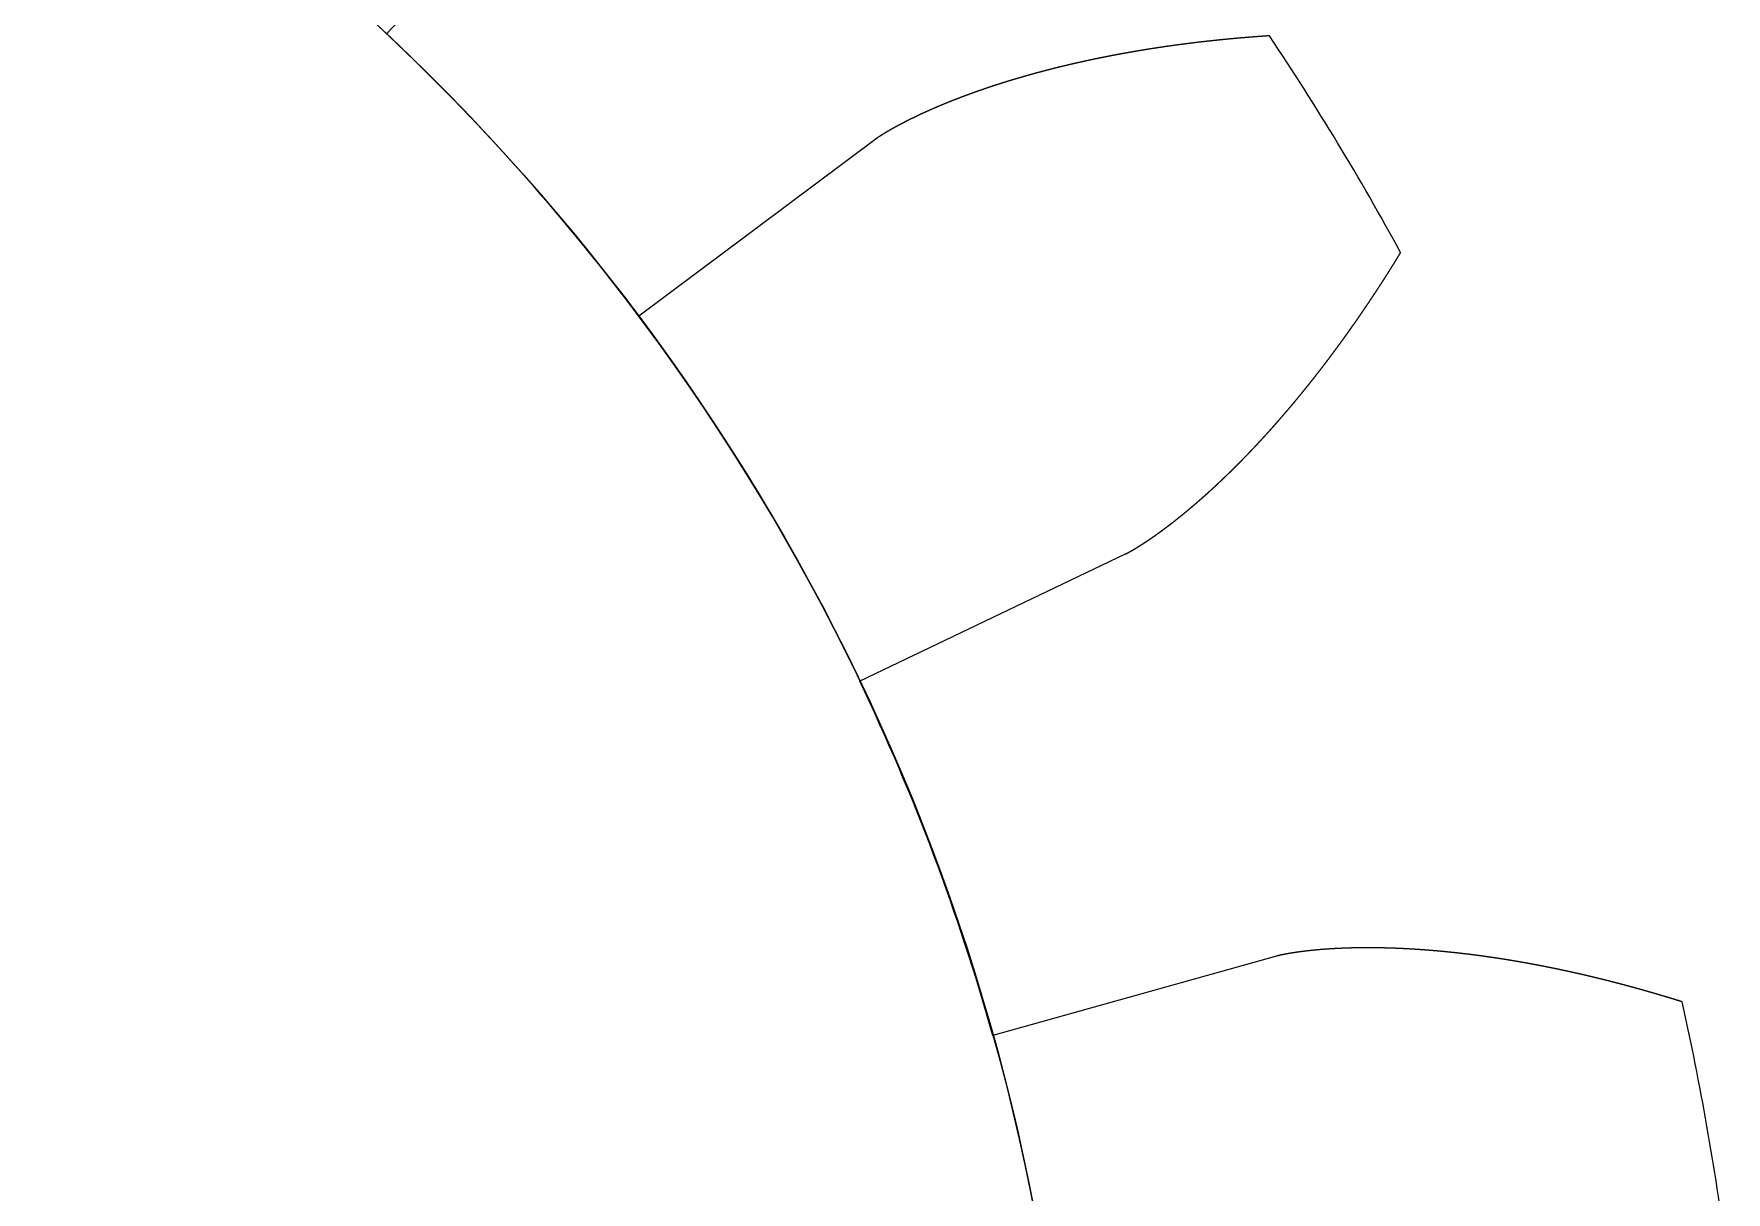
# Model space of a CAD drawing. Header units: centimetres. Extents: x -25.1 to 37.5, y -51.5 to 12.5.
# Drawn here: x 15.655 to 16.639, y -39.85 to -39.176 of the extents above; entities that cross this region are included whole.
import ezdxf

# ---------------------------------------------------------------- set-up
doc = ezdxf.new("R2010")
doc.units = ezdxf.units.CM
doc.header["$MEASUREMENT"] = 0
for name, color, linetype in [('robot assembler v21_Sketch67', 7, 'Continuous'), ('robot assembler v21_Sketch68', 7, 'Continuous'), ('robot assembler v21_Sketch69', 7, 'Continuous'), ('robot assembler v21_Sketch72', 7, 'Continuous')]:
    doc.layers.add(name, color=color, linetype=linetype)

msp = doc.modelspace()

# ---------------------------------------------------------------- linework, layer by layer
at = {"layer": 'robot assembler v21_Sketch67'}
for p, q in [((15.86046, -39.17601, 50.1), (15.9779, -39.05121, 50.1)), ((16.14432, -39.23757, 50.1), (16.00708, -39.3402, 50.1)), ((16.1444, -39.23751, 50.1), (16.14432, -39.23757, 50.1)), ((16.13553, -39.5525, 50.1), (16.29013, -39.47855, 50.1)), ((16.29013, -39.47855, 50.1), (16.29022, -39.4785, 50.1)), ((16.37798, -39.71244, 50.1), (16.21294, -39.75856, 50.1)), ((16.37808, -39.71241, 50.1), (16.37798, -39.71244, 50.1))]:
    msp.add_line(p, q, dxfattribs=at)
msp.add_circle((14.991, -40.1, 50.1), 1.26875, dxfattribs=at)
for radius, start, end in [(1.26875, 36.78828, 46.74113), (1.6625, 28.6363, 33.71664), (1.26875, 15.61181, 25.56466), (1.6625, 7.45983, 12.54017)]:
    msp.add_arc((14.991, -40.1, 50.1), radius, start, end, dxfattribs=at)
for points in [[(16.37385, -39.17717, 50.1), (16.37354, -39.17719, 50.1), (16.37291, -39.17723, 50.1), (16.37196, -39.17729, 50.1), (16.37071, -39.17738, 50.1), (16.36914, -39.17749, 50.1), (16.36758, -39.1776, 50.1), (16.36602, -39.17772, 50.1), (16.36446, -39.17784, 50.1), (16.36291, -39.17796, 50.1), (16.36136, -39.17808, 50.1), (16.35982, -39.17821, 50.1), (16.35828, -39.17834, 50.1), (16.35674, -39.17847, 50.1), (16.35521, -39.1786, 50.1), (16.35368, -39.17874, 50.1), (16.35215, -39.17888, 50.1), (16.35063, -39.17902, 50.1), (16.34911, -39.17916, 50.1), (16.3476, -39.17931, 50.1), (16.34609, -39.17946, 50.1), (16.34458, -39.17961, 50.1), (16.34308, -39.17977, 50.1), (16.34158, -39.17993, 50.1), (16.34009, -39.18009, 50.1), (16.3386, -39.18025, 50.1), (16.33711, -39.18041, 50.1), (16.33563, -39.18058, 50.1), (16.33415, -39.18075, 50.1), (16.33268, -39.18092, 50.1), (16.33121, -39.1811, 50.1), (16.32974, -39.18128, 50.1), (16.32828, -39.18146, 50.1), (16.32682, -39.18164, 50.1), (16.32537, -39.18182, 50.1), (16.32392, -39.18201, 50.1), (16.32247, -39.1822, 50.1), (16.32103, -39.18239, 50.1), (16.31959, -39.18258, 50.1), (16.31816, -39.18278, 50.1), (16.31673, -39.18298, 50.1), (16.3153, -39.18318, 50.1), (16.31388, -39.18338, 50.1), (16.31247, -39.18359, 50.1), (16.31105, -39.1838, 50.1), (16.30965, -39.18401, 50.1), (16.30824, -39.18422, 50.1), (16.30684, -39.18443, 50.1), (16.30545, -39.18465, 50.1), (16.30406, -39.18487, 50.1), (16.30267, -39.18509, 50.1), (16.30129, -39.18532, 50.1), (16.29991, -39.18554, 50.1), (16.29854, -39.18577, 50.1), (16.29717, -39.186, 50.1), (16.2958, -39.18623, 50.1), (16.29444, -39.18646, 50.1), (16.29309, -39.1867, 50.1), (16.29174, -39.18694, 50.1), (16.29039, -39.18718, 50.1), (16.28905, -39.18742, 50.1), (16.28771, -39.18766, 50.1), (16.28638, -39.18791, 50.1), (16.28505, -39.18816, 50.1), (16.28373, -39.18841, 50.1), (16.28241, -39.18866, 50.1), (16.28109, -39.18891, 50.1), (16.27979, -39.18917, 50.1), (16.27848, -39.18943, 50.1), (16.27718, -39.18969, 50.1), (16.27588, -39.18995, 50.1), (16.27459, -39.19021, 50.1), (16.27331, -39.19048, 50.1), (16.27203, -39.19074, 50.1), (16.27075, -39.19101, 50.1), (16.26948, -39.19128, 50.1), (16.26821, -39.19155, 50.1), (16.26695, -39.19183, 50.1), (16.26569, -39.1921, 50.1), (16.26444, -39.19238, 50.1), (16.26319, -39.19266, 50.1), (16.26195, -39.19294, 50.1), (16.26071, -39.19322, 50.1), (16.25948, -39.1935, 50.1), (16.25825, -39.19379, 50.1), (16.25703, -39.19408, 50.1), (16.25581, -39.19437, 50.1), (16.2546, -39.19466, 50.1), (16.25339, -39.19495, 50.1), (16.25219, -39.19524, 50.1), (16.25099, -39.19553, 50.1), (16.2498, -39.19583, 50.1), (16.24861, -39.19613, 50.1), (16.24743, -39.19643, 50.1), (16.24625, -39.19673, 50.1), (16.24508, -39.19703, 50.1), (16.24391, -39.19733, 50.1), (16.24275, -39.19763, 50.1), (16.2416, -39.19794, 50.1), (16.24045, -39.19825, 50.1), (16.2393, -39.19855, 50.1), (16.23816, -39.19886, 50.1), (16.23703, -39.19917, 50.1), (16.2359, -39.19949, 50.1), (16.23477, -39.1998, 50.1), (16.23365, -39.20011, 50.1), (16.23254, -39.20043, 50.1), (16.23143, -39.20074, 50.1), (16.23033, -39.20106, 50.1), (16.22923, -39.20138, 50.1), (16.22814, -39.2017, 50.1), (16.22706, -39.20202, 50.1), (16.22598, -39.20234, 50.1), (16.2249, -39.20266, 50.1), (16.22383, -39.20298, 50.1), (16.22277, -39.20331, 50.1), (16.22171, -39.20363, 50.1), (16.22066, -39.20396, 50.1), (16.21961, -39.20428, 50.1), (16.21857, -39.20461, 50.1), (16.21754, -39.20494, 50.1), (16.21651, -39.20527, 50.1), (16.21549, -39.2056, 50.1), (16.21447, -39.20593, 50.1), (16.21346, -39.20626, 50.1), (16.21245, -39.20659, 50.1), (16.21145, -39.20692, 50.1), (16.21046, -39.20725, 50.1), (16.20947, -39.20759, 50.1), (16.20849, -39.20792, 50.1), (16.20751, -39.20825, 50.1), (16.20654, -39.20859, 50.1), (16.20558, -39.20892, 50.1), (16.20462, -39.20926, 50.1), (16.20367, -39.20959, 50.1), (16.20272, -39.20993, 50.1), (16.20178, -39.21026, 50.1), (16.20085, -39.2106, 50.1), (16.19992, -39.21094, 50.1), (16.199, -39.21127, 50.1), (16.19808, -39.21161, 50.1), (16.19718, -39.21195, 50.1), (16.19627, -39.21228, 50.1), (16.19538, -39.21262, 50.1), (16.19449, -39.21296, 50.1), (16.1936, -39.21329, 50.1), (16.19273, -39.21363, 50.1), (16.19186, -39.21397, 50.1), (16.19099, -39.2143, 50.1), (16.19014, -39.21464, 50.1), (16.18929, -39.21497, 50.1), (16.18844, -39.21531, 50.1), (16.1876, -39.21565, 50.1), (16.18677, -39.21598, 50.1), (16.18595, -39.21632, 50.1), (16.18513, -39.21665, 50.1), (16.18432, -39.21698, 50.1), (16.18352, -39.21732, 50.1), (16.18272, -39.21765, 50.1), (16.18193, -39.21798, 50.1), (16.18115, -39.21832, 50.1), (16.18037, -39.21865, 50.1), (16.1796, -39.21898, 50.1), (16.17884, -39.21931, 50.1), (16.17808, -39.21963, 50.1), (16.17733, -39.21996, 50.1), (16.17659, -39.22029, 50.1), (16.17585, -39.22062, 50.1), (16.17513, -39.22094, 50.1), (16.17441, -39.22126, 50.1), (16.17369, -39.22159, 50.1), (16.17299, -39.22191, 50.1), (16.17229, -39.22223, 50.1), (16.1716, -39.22255, 50.1), (16.17091, -39.22287, 50.1), (16.17024, -39.22318, 50.1), (16.16957, -39.2235, 50.1), (16.16891, -39.22381, 50.1), (16.16825, -39.22413, 50.1), (16.1676, -39.22444, 50.1), (16.16697, -39.22475, 50.1), (16.16633, -39.22505, 50.1), (16.16571, -39.22536, 50.1), (16.16509, -39.22566, 50.1), (16.16449, -39.22597, 50.1), (16.16389, -39.22627, 50.1), (16.16329, -39.22656, 50.1), (16.16271, -39.22686, 50.1), (16.16213, -39.22715, 50.1), (16.16156, -39.22745, 50.1), (16.161, -39.22774, 50.1), (16.16045, -39.22802, 50.1), (16.1599, -39.22831, 50.1), (16.15937, -39.22859, 50.1), (16.15884, -39.22887, 50.1), (16.15832, -39.22915, 50.1), (16.15781, -39.22942, 50.1), (16.1573, -39.22969, 50.1), (16.15681, -39.22996, 50.1), (16.15632, -39.23023, 50.1), (16.15584, -39.23049, 50.1), (16.15537, -39.23075, 50.1), (16.15491, -39.23101, 50.1), (16.15446, -39.23127, 50.1), (16.15402, -39.23152, 50.1), (16.15358, -39.23176, 50.1), (16.15316, -39.23201, 50.1), (16.15274, -39.23225, 50.1), (16.15234, -39.23248, 50.1), (16.15194, -39.23272, 50.1), (16.15155, -39.23294, 50.1), (16.15117, -39.23317, 50.1), (16.1508, -39.23339, 50.1), (16.15044, -39.23361, 50.1), (16.15008, -39.23382, 50.1), (16.14974, -39.23403, 50.1), (16.14941, -39.23423, 50.1), (16.14908, -39.23443, 50.1), (16.14877, -39.23462, 50.1), (16.14847, -39.23481, 50.1), (16.14817, -39.235, 50.1), (16.14789, -39.23518, 50.1), (16.14762, -39.23535, 50.1), (16.14735, -39.23552, 50.1), (16.1471, -39.23568, 50.1), (16.14685, -39.23584, 50.1), (16.14662, -39.23599, 50.1), (16.1464, -39.23614, 50.1), (16.14619, -39.23628, 50.1), (16.14599, -39.23641, 50.1), (16.1458, -39.23654, 50.1), (16.14562, -39.23666, 50.1), (16.14545, -39.23678, 50.1), (16.14529, -39.23688, 50.1), (16.14515, -39.23698, 50.1), (16.14501, -39.23708, 50.1), (16.14489, -39.23716, 50.1), (16.14478, -39.23724, 50.1), (16.14468, -39.23731, 50.1), (16.14459, -39.23738, 50.1), (16.14451, -39.23743, 50.1), (16.14446, -39.23747, 50.1), (16.14443, -39.23749, 50.1), (16.14441, -39.2375, 50.1), (16.1444, -39.23751, 50.1)], [(16.29022, -39.4785, 50.1), (16.29023, -39.4785, 50.1), (16.29025, -39.47849, 50.1), (16.29028, -39.47847, 50.1), (16.29034, -39.47844, 50.1), (16.29042, -39.4784, 50.1), (16.29052, -39.47835, 50.1), (16.29063, -39.47829, 50.1), (16.29075, -39.47823, 50.1), (16.29088, -39.47816, 50.1), (16.29103, -39.47809, 50.1), (16.29118, -39.478, 50.1), (16.29135, -39.47792, 50.1), (16.29153, -39.47782, 50.1), (16.29172, -39.47772, 50.1), (16.29192, -39.47761, 50.1), (16.29213, -39.47749, 50.1), (16.29236, -39.47737, 50.1), (16.29259, -39.47724, 50.1), (16.29283, -39.4771, 50.1), (16.29309, -39.47696, 50.1), (16.29335, -39.47681, 50.1), (16.29362, -39.47666, 50.1), (16.2939, -39.4765, 50.1), (16.29419, -39.47633, 50.1), (16.29449, -39.47615, 50.1), (16.2948, -39.47597, 50.1), (16.29512, -39.47578, 50.1), (16.29544, -39.47559, 50.1), (16.29578, -39.47539, 50.1), (16.29612, -39.47518, 50.1), (16.29647, -39.47497, 50.1), (16.29683, -39.47475, 50.1), (16.2972, -39.47452, 50.1), (16.29758, -39.47429, 50.1), (16.29796, -39.47405, 50.1), (16.29835, -39.47381, 50.1), (16.29875, -39.47356, 50.1), (16.29916, -39.4733, 50.1), (16.29957, -39.47303, 50.1), (16.29999, -39.47276, 50.1), (16.30042, -39.47249, 50.1), (16.30085, -39.47221, 50.1), (16.30129, -39.47192, 50.1), (16.30174, -39.47162, 50.1), (16.3022, -39.47132, 50.1), (16.30266, -39.47101, 50.1), (16.30313, -39.4707, 50.1), (16.3036, -39.47038, 50.1), (16.30408, -39.47005, 50.1), (16.30457, -39.46972, 50.1), (16.30506, -39.46938, 50.1), (16.30556, -39.46904, 50.1), (16.30607, -39.46869, 50.1), (16.30658, -39.46833, 50.1), (16.30709, -39.46797, 50.1), (16.30762, -39.4676, 50.1), (16.30814, -39.46723, 50.1), (16.30868, -39.46685, 50.1), (16.30922, -39.46646, 50.1), (16.30976, -39.46607, 50.1), (16.31031, -39.46567, 50.1), (16.31087, -39.46526, 50.1), (16.31143, -39.46485, 50.1), (16.31199, -39.46444, 50.1), (16.31256, -39.46401, 50.1), (16.31314, -39.46359, 50.1), (16.31372, -39.46315, 50.1), (16.3143, -39.46271, 50.1), (16.31489, -39.46226, 50.1), (16.31549, -39.46181, 50.1), (16.31609, -39.46135, 50.1), (16.31669, -39.46089, 50.1), (16.3173, -39.46042, 50.1), (16.31791, -39.45994, 50.1), (16.31853, -39.45946, 50.1), (16.31915, -39.45897, 50.1), (16.31978, -39.45848, 50.1), (16.32041, -39.45798, 50.1), (16.32104, -39.45747, 50.1), (16.32168, -39.45696, 50.1), (16.32232, -39.45645, 50.1), (16.32297, -39.45592, 50.1), (16.32362, -39.4554, 50.1), (16.32427, -39.45486, 50.1), (16.32493, -39.45432, 50.1), (16.32559, -39.45377, 50.1), (16.32625, -39.45322, 50.1), (16.32692, -39.45267, 50.1), (16.32759, -39.4521, 50.1), (16.32827, -39.45153, 50.1), (16.32895, -39.45096, 50.1), (16.32963, -39.45038, 50.1), (16.33032, -39.44979, 50.1), (16.33101, -39.4492, 50.1), (16.3317, -39.4486, 50.1), (16.33239, -39.448, 50.1), (16.33309, -39.44739, 50.1), (16.3338, -39.44678, 50.1), (16.3345, -39.44615, 50.1), (16.33521, -39.44553, 50.1), (16.33592, -39.4449, 50.1), (16.33663, -39.44426, 50.1), (16.33735, -39.44362, 50.1), (16.33807, -39.44297, 50.1), (16.33879, -39.44231, 50.1), (16.33952, -39.44165, 50.1), (16.34025, -39.44099, 50.1), (16.34098, -39.44032, 50.1), (16.34171, -39.43964, 50.1), (16.34245, -39.43896, 50.1), (16.34319, -39.43827, 50.1), (16.34393, -39.43758, 50.1), (16.34467, -39.43688, 50.1), (16.34542, -39.43618, 50.1), (16.34617, -39.43547, 50.1), (16.34692, -39.43475, 50.1), (16.34767, -39.43403, 50.1), (16.34843, -39.4333, 50.1), (16.34918, -39.43257, 50.1), (16.34994, -39.43183, 50.1), (16.35071, -39.43109, 50.1), (16.35147, -39.43034, 50.1), (16.35224, -39.42959, 50.1), (16.35301, -39.42883, 50.1), (16.35378, -39.42807, 50.1), (16.35455, -39.4273, 50.1), (16.35532, -39.42652, 50.1), (16.3561, -39.42574, 50.1), (16.35688, -39.42495, 50.1), (16.35766, -39.42416, 50.1), (16.35844, -39.42336, 50.1), (16.35922, -39.42256, 50.1), (16.36001, -39.42175, 50.1), (16.3608, -39.42094, 50.1), (16.36159, -39.42012, 50.1), (16.36238, -39.4193, 50.1), (16.36317, -39.41847, 50.1), (16.36396, -39.41763, 50.1), (16.36476, -39.41679, 50.1), (16.36556, -39.41595, 50.1), (16.36636, -39.4151, 50.1), (16.36716, -39.41424, 50.1), (16.36796, -39.41338, 50.1), (16.36876, -39.41252, 50.1), (16.36956, -39.41164, 50.1), (16.37037, -39.41077, 50.1), (16.37118, -39.40988, 50.1), (16.37198, -39.409, 50.1), (16.37279, -39.4081, 50.1), (16.3736, -39.40721, 50.1), (16.37442, -39.4063, 50.1), (16.37523, -39.40539, 50.1), (16.37604, -39.40448, 50.1), (16.37686, -39.40356, 50.1), (16.37768, -39.40264, 50.1), (16.37849, -39.40171, 50.1), (16.37931, -39.40077, 50.1), (16.38013, -39.39983, 50.1), (16.38095, -39.39889, 50.1), (16.38177, -39.39794, 50.1), (16.3826, -39.39698, 50.1), (16.38342, -39.39602, 50.1), (16.38424, -39.39506, 50.1), (16.38507, -39.39409, 50.1), (16.38589, -39.39311, 50.1), (16.38672, -39.39213, 50.1), (16.38755, -39.39115, 50.1), (16.38838, -39.39015, 50.1), (16.38921, -39.38916, 50.1), (16.39003, -39.38816, 50.1), (16.39087, -39.38715, 50.1), (16.3917, -39.38614, 50.1), (16.39253, -39.38512, 50.1), (16.39336, -39.3841, 50.1), (16.39419, -39.38308, 50.1), (16.39503, -39.38204, 50.1), (16.39586, -39.38101, 50.1), (16.39669, -39.37997, 50.1), (16.39753, -39.37892, 50.1), (16.39836, -39.37787, 50.1), (16.3992, -39.37681, 50.1), (16.40003, -39.37575, 50.1), (16.40087, -39.37468, 50.1), (16.40171, -39.37361, 50.1), (16.40255, -39.37254, 50.1), (16.40338, -39.37146, 50.1), (16.40422, -39.37037, 50.1), (16.40506, -39.36928, 50.1), (16.4059, -39.36818, 50.1), (16.40673, -39.36708, 50.1), (16.40757, -39.36597, 50.1), (16.40841, -39.36486, 50.1), (16.40925, -39.36375, 50.1), (16.41009, -39.36263, 50.1), (16.41093, -39.3615, 50.1), (16.41177, -39.36037, 50.1), (16.41261, -39.35924, 50.1), (16.41345, -39.3581, 50.1), (16.41429, -39.35695, 50.1), (16.41513, -39.3558, 50.1), (16.41597, -39.35465, 50.1), (16.41681, -39.35349, 50.1), (16.41764, -39.35232, 50.1), (16.41848, -39.35115, 50.1), (16.41932, -39.34998, 50.1), (16.42016, -39.3488, 50.1), (16.421, -39.34762, 50.1), (16.42184, -39.34643, 50.1), (16.42268, -39.34524, 50.1), (16.42352, -39.34404, 50.1), (16.42436, -39.34284, 50.1), (16.42519, -39.34163, 50.1), (16.42603, -39.34042, 50.1), (16.42687, -39.3392, 50.1), (16.42771, -39.33798, 50.1), (16.42854, -39.33676, 50.1), (16.42938, -39.33552, 50.1), (16.43022, -39.33429, 50.1), (16.43105, -39.33305, 50.1), (16.43189, -39.3318, 50.1), (16.43272, -39.33055, 50.1), (16.43356, -39.3293, 50.1), (16.43439, -39.32804, 50.1), (16.43523, -39.32678, 50.1), (16.43606, -39.32551, 50.1), (16.43689, -39.32424, 50.1), (16.43772, -39.32296, 50.1), (16.43856, -39.32168, 50.1), (16.43939, -39.32039, 50.1), (16.44022, -39.3191, 50.1), (16.44105, -39.3178, 50.1), (16.44188, -39.3165, 50.1), (16.44271, -39.3152, 50.1), (16.44354, -39.31389, 50.1), (16.44436, -39.31258, 50.1), (16.44519, -39.31126, 50.1), (16.44602, -39.30993, 50.1), (16.44684, -39.30861, 50.1), (16.44767, -39.30727, 50.1), (16.44849, -39.30594, 50.1), (16.44915, -39.30487, 50.1), (16.44964, -39.30406, 50.1), (16.44997, -39.30352, 50.1), (16.45014, -39.30325, 50.1)], [(16.61383, -39.73903, 50.1), (16.61353, -39.73894, 50.1), (16.61293, -39.73875, 50.1), (16.61203, -39.73847, 50.1), (16.61083, -39.73809, 50.1), (16.60933, -39.73763, 50.1), (16.60783, -39.73717, 50.1), (16.60633, -39.73671, 50.1), (16.60484, -39.73626, 50.1), (16.60335, -39.73581, 50.1), (16.60186, -39.73537, 50.1), (16.60037, -39.73493, 50.1), (16.59889, -39.73449, 50.1), (16.59741, -39.73406, 50.1), (16.59593, -39.73363, 50.1), (16.59446, -39.73321, 50.1), (16.59298, -39.73279, 50.1), (16.59151, -39.73237, 50.1), (16.59005, -39.73196, 50.1), (16.58858, -39.73155, 50.1), (16.58712, -39.73114, 50.1), (16.58566, -39.73074, 50.1), (16.5842, -39.73034, 50.1), (16.58275, -39.72995, 50.1), (16.5813, -39.72955, 50.1), (16.57985, -39.72917, 50.1), (16.5784, -39.72878, 50.1), (16.57696, -39.72841, 50.1), (16.57552, -39.72803, 50.1), (16.57408, -39.72766, 50.1), (16.57265, -39.72729, 50.1), (16.57122, -39.72693, 50.1), (16.56979, -39.72657, 50.1), (16.56837, -39.72621, 50.1), (16.56694, -39.72586, 50.1), (16.56552, -39.72551, 50.1), (16.56411, -39.72516, 50.1), (16.56269, -39.72482, 50.1), (16.56128, -39.72448, 50.1), (16.55987, -39.72415, 50.1), (16.55847, -39.72381, 50.1), (16.55707, -39.72349, 50.1), (16.55567, -39.72316, 50.1), (16.55428, -39.72284, 50.1), (16.55288, -39.72253, 50.1), (16.55149, -39.72221, 50.1), (16.55011, -39.72191, 50.1), (16.54873, -39.7216, 50.1), (16.54735, -39.7213, 50.1), (16.54597, -39.721, 50.1), (16.5446, -39.72071, 50.1), (16.54323, -39.72041, 50.1), (16.54186, -39.72013, 50.1), (16.5405, -39.71984, 50.1), (16.53914, -39.71956, 50.1), (16.53779, -39.71929, 50.1), (16.53643, -39.71901, 50.1), (16.53508, -39.71874, 50.1), (16.53374, -39.71848, 50.1), (16.5324, -39.71821, 50.1), (16.53106, -39.71796, 50.1), (16.52972, -39.7177, 50.1), (16.52839, -39.71745, 50.1), (16.52706, -39.7172, 50.1), (16.52574, -39.71695, 50.1), (16.52442, -39.71671, 50.1), (16.5231, -39.71647, 50.1), (16.52179, -39.71624, 50.1), (16.52048, -39.71601, 50.1), (16.51917, -39.71578, 50.1), (16.51787, -39.71556, 50.1), (16.51657, -39.71534, 50.1), (16.51527, -39.71512, 50.1), (16.51398, -39.7149, 50.1), (16.5127, -39.71469, 50.1), (16.51141, -39.71449, 50.1), (16.51013, -39.71428, 50.1), (16.50886, -39.71408, 50.1), (16.50758, -39.71388, 50.1), (16.50632, -39.71369, 50.1), (16.50505, -39.7135, 50.1), (16.50379, -39.71331, 50.1), (16.50254, -39.71313, 50.1), (16.50128, -39.71295, 50.1), (16.50004, -39.71277, 50.1), (16.49879, -39.7126, 50.1), (16.49755, -39.71242, 50.1), (16.49632, -39.71226, 50.1), (16.49509, -39.71209, 50.1), (16.49386, -39.71193, 50.1), (16.49264, -39.71177, 50.1), (16.49142, -39.71162, 50.1), (16.4902, -39.71147, 50.1), (16.48899, -39.71132, 50.1), (16.48779, -39.71117, 50.1), (16.48659, -39.71103, 50.1), (16.48539, -39.71089, 50.1), (16.4842, -39.71076, 50.1), (16.48301, -39.71062, 50.1), (16.48182, -39.71049, 50.1), (16.48064, -39.71037, 50.1), (16.47947, -39.71024, 50.1), (16.4783, -39.71012, 50.1), (16.47713, -39.71001, 50.1), (16.47597, -39.70989, 50.1), (16.47482, -39.70978, 50.1), (16.47366, -39.70967, 50.1), (16.47252, -39.70957, 50.1), (16.47138, -39.70946, 50.1), (16.47024, -39.70936, 50.1), (16.4691, -39.70927, 50.1), (16.46798, -39.70917, 50.1), (16.46685, -39.70908, 50.1), (16.46573, -39.70899, 50.1), (16.46462, -39.70891, 50.1), (16.46351, -39.70883, 50.1), (16.46241, -39.70875, 50.1), (16.46131, -39.70867, 50.1), (16.46022, -39.7086, 50.1), (16.45913, -39.70853, 50.1), (16.45805, -39.70846, 50.1), (16.45697, -39.70839, 50.1), (16.45589, -39.70833, 50.1), (16.45483, -39.70827, 50.1), (16.45376, -39.70821, 50.1), (16.45271, -39.70816, 50.1), (16.45165, -39.70811, 50.1), (16.45061, -39.70806, 50.1), (16.44956, -39.70801, 50.1), (16.44853, -39.70797, 50.1), (16.4475, -39.70793, 50.1), (16.44647, -39.70789, 50.1), (16.44545, -39.70785, 50.1), (16.44444, -39.70782, 50.1), (16.44343, -39.70779, 50.1), (16.44243, -39.70776, 50.1), (16.44143, -39.70773, 50.1), (16.44044, -39.70771, 50.1), (16.43945, -39.70769, 50.1), (16.43847, -39.70767, 50.1), (16.4375, -39.70765, 50.1), (16.43653, -39.70764, 50.1), (16.43556, -39.70762, 50.1), (16.43461, -39.70761, 50.1), (16.43366, -39.70761, 50.1), (16.43271, -39.7076, 50.1), (16.43177, -39.7076, 50.1), (16.43084, -39.7076, 50.1), (16.42991, -39.7076, 50.1), (16.42899, -39.7076, 50.1), (16.42808, -39.70761, 50.1), (16.42717, -39.70762, 50.1), (16.42627, -39.70763, 50.1), (16.42537, -39.70764, 50.1), (16.42448, -39.70766, 50.1), (16.4236, -39.70767, 50.1), (16.42272, -39.70769, 50.1), (16.42185, -39.70771, 50.1), (16.42099, -39.70773, 50.1), (16.42013, -39.70776, 50.1), (16.41928, -39.70778, 50.1), (16.41843, -39.70781, 50.1), (16.4176, -39.70784, 50.1), (16.41677, -39.70787, 50.1), (16.41594, -39.70791, 50.1), (16.41513, -39.70794, 50.1), (16.41432, -39.70798, 50.1), (16.41351, -39.70802, 50.1), (16.41272, -39.70806, 50.1), (16.41193, -39.7081, 50.1), (16.41115, -39.70814, 50.1), (16.41037, -39.70819, 50.1), (16.40961, -39.70824, 50.1), (16.40885, -39.70828, 50.1), (16.40809, -39.70833, 50.1), (16.40735, -39.70838, 50.1), (16.40661, -39.70844, 50.1), (16.40588, -39.70849, 50.1), (16.40516, -39.70855, 50.1), (16.40444, -39.7086, 50.1), (16.40373, -39.70866, 50.1), (16.40303, -39.70872, 50.1), (16.40234, -39.70878, 50.1), (16.40166, -39.70884, 50.1), (16.40098, -39.7089, 50.1), (16.40031, -39.70896, 50.1), (16.39965, -39.70903, 50.1), (16.399, -39.70909, 50.1), (16.39835, -39.70916, 50.1), (16.39772, -39.70923, 50.1), (16.39709, -39.70929, 50.1), (16.39647, -39.70936, 50.1), (16.39586, -39.70943, 50.1), (16.39526, -39.7095, 50.1), (16.39466, -39.70957, 50.1), (16.39408, -39.70964, 50.1), (16.3935, -39.70971, 50.1), (16.39294, -39.70978, 50.1), (16.39238, -39.70986, 50.1), (16.39183, -39.70993, 50.1), (16.39129, -39.71, 50.1), (16.39075, -39.71007, 50.1), (16.39023, -39.71015, 50.1), (16.38972, -39.71022, 50.1), (16.38922, -39.7103, 50.1), (16.38872, -39.71037, 50.1), (16.38824, -39.71044, 50.1), (16.38776, -39.71052, 50.1), (16.3873, -39.71059, 50.1), (16.38684, -39.71066, 50.1), (16.38639, -39.71073, 50.1), (16.38596, -39.71081, 50.1), (16.38553, -39.71088, 50.1), (16.38512, -39.71095, 50.1), (16.38471, -39.71102, 50.1), (16.38432, -39.71109, 50.1), (16.38393, -39.71116, 50.1), (16.38356, -39.71123, 50.1), (16.3832, -39.7113, 50.1), (16.38285, -39.71136, 50.1), (16.38251, -39.71143, 50.1), (16.38218, -39.7115, 50.1), (16.38186, -39.71156, 50.1), (16.38155, -39.71162, 50.1), (16.38126, -39.71168, 50.1), (16.38097, -39.71174, 50.1), (16.3807, -39.7118, 50.1), (16.38044, -39.71185, 50.1), (16.38019, -39.71191, 50.1), (16.37996, -39.71196, 50.1), (16.37973, -39.71201, 50.1), (16.37952, -39.71206, 50.1), (16.37932, -39.7121, 50.1), (16.37914, -39.71215, 50.1), (16.37897, -39.71219, 50.1), (16.37881, -39.71223, 50.1), (16.37866, -39.71226, 50.1), (16.37853, -39.7123, 50.1), (16.37841, -39.71233, 50.1), (16.37831, -39.71235, 50.1), (16.37822, -39.71238, 50.1), (16.37815, -39.71239, 50.1), (16.37812, -39.7124, 50.1), (16.37809, -39.71241, 50.1), (16.37808, -39.71241, 50.1)]]:
    msp.add_open_spline(points, degree=5, dxfattribs=at)
at = {"layer": 'robot assembler v21_Sketch68'}
for p, q in [((15.86046, -39.17601, 50.1), (15.9779, -39.05121, 50.1)), ((16.14432, -39.23757, 50.1), (16.00708, -39.3402, 50.1)), ((16.1444, -39.23751, 50.1), (16.14432, -39.23757, 50.1)), ((16.13553, -39.5525, 50.1), (16.29013, -39.47855, 50.1)), ((16.29013, -39.47855, 50.1), (16.29022, -39.4785, 50.1)), ((16.37798, -39.71244, 50.1), (16.21294, -39.75856, 50.1)), ((16.37808, -39.71241, 50.1), (16.37798, -39.71244, 50.1))]:
    msp.add_line(p, q, dxfattribs=at)
msp.add_circle((14.991, -40.1, 50.1), 1.26875, dxfattribs=at)
for radius, start, end in [(1.26875, 36.78828, 46.74113), (1.6625, 28.6363, 33.71664), (1.26875, 15.61181, 25.56466), (1.6625, 7.45983, 12.54017)]:
    msp.add_arc((14.991, -40.1, 50.1), radius, start, end, dxfattribs=at)
for points in [[(16.37385, -39.17717, 50.1), (16.37354, -39.17719, 50.1), (16.37291, -39.17723, 50.1), (16.37196, -39.17729, 50.1), (16.37071, -39.17738, 50.1), (16.36914, -39.17749, 50.1), (16.36758, -39.1776, 50.1), (16.36602, -39.17772, 50.1), (16.36446, -39.17784, 50.1), (16.36291, -39.17796, 50.1), (16.36136, -39.17808, 50.1), (16.35982, -39.17821, 50.1), (16.35828, -39.17834, 50.1), (16.35674, -39.17847, 50.1), (16.35521, -39.1786, 50.1), (16.35368, -39.17874, 50.1), (16.35215, -39.17888, 50.1), (16.35063, -39.17902, 50.1), (16.34911, -39.17916, 50.1), (16.3476, -39.17931, 50.1), (16.34609, -39.17946, 50.1), (16.34458, -39.17961, 50.1), (16.34308, -39.17977, 50.1), (16.34158, -39.17993, 50.1), (16.34009, -39.18009, 50.1), (16.3386, -39.18025, 50.1), (16.33711, -39.18041, 50.1), (16.33563, -39.18058, 50.1), (16.33415, -39.18075, 50.1), (16.33268, -39.18092, 50.1), (16.33121, -39.1811, 50.1), (16.32974, -39.18128, 50.1), (16.32828, -39.18146, 50.1), (16.32682, -39.18164, 50.1), (16.32537, -39.18182, 50.1), (16.32392, -39.18201, 50.1), (16.32247, -39.1822, 50.1), (16.32103, -39.18239, 50.1), (16.31959, -39.18258, 50.1), (16.31816, -39.18278, 50.1), (16.31673, -39.18298, 50.1), (16.3153, -39.18318, 50.1), (16.31388, -39.18338, 50.1), (16.31247, -39.18359, 50.1), (16.31105, -39.1838, 50.1), (16.30965, -39.18401, 50.1), (16.30824, -39.18422, 50.1), (16.30684, -39.18443, 50.1), (16.30545, -39.18465, 50.1), (16.30406, -39.18487, 50.1), (16.30267, -39.18509, 50.1), (16.30129, -39.18532, 50.1), (16.29991, -39.18554, 50.1), (16.29854, -39.18577, 50.1), (16.29717, -39.186, 50.1), (16.2958, -39.18623, 50.1), (16.29444, -39.18646, 50.1), (16.29309, -39.1867, 50.1), (16.29174, -39.18694, 50.1), (16.29039, -39.18718, 50.1), (16.28905, -39.18742, 50.1), (16.28771, -39.18766, 50.1), (16.28638, -39.18791, 50.1), (16.28505, -39.18816, 50.1), (16.28373, -39.18841, 50.1), (16.28241, -39.18866, 50.1), (16.28109, -39.18891, 50.1), (16.27979, -39.18917, 50.1), (16.27848, -39.18943, 50.1), (16.27718, -39.18969, 50.1), (16.27588, -39.18995, 50.1), (16.27459, -39.19021, 50.1), (16.27331, -39.19048, 50.1), (16.27203, -39.19074, 50.1), (16.27075, -39.19101, 50.1), (16.26948, -39.19128, 50.1), (16.26821, -39.19155, 50.1), (16.26695, -39.19183, 50.1), (16.26569, -39.1921, 50.1), (16.26444, -39.19238, 50.1), (16.26319, -39.19266, 50.1), (16.26195, -39.19294, 50.1), (16.26071, -39.19322, 50.1), (16.25948, -39.1935, 50.1), (16.25825, -39.19379, 50.1), (16.25703, -39.19408, 50.1), (16.25581, -39.19437, 50.1), (16.2546, -39.19466, 50.1), (16.25339, -39.19495, 50.1), (16.25219, -39.19524, 50.1), (16.25099, -39.19553, 50.1), (16.2498, -39.19583, 50.1), (16.24861, -39.19613, 50.1), (16.24743, -39.19643, 50.1), (16.24625, -39.19673, 50.1), (16.24508, -39.19703, 50.1), (16.24391, -39.19733, 50.1), (16.24275, -39.19763, 50.1), (16.2416, -39.19794, 50.1), (16.24045, -39.19825, 50.1), (16.2393, -39.19855, 50.1), (16.23816, -39.19886, 50.1), (16.23703, -39.19917, 50.1), (16.2359, -39.19949, 50.1), (16.23477, -39.1998, 50.1), (16.23365, -39.20011, 50.1), (16.23254, -39.20043, 50.1), (16.23143, -39.20074, 50.1), (16.23033, -39.20106, 50.1), (16.22923, -39.20138, 50.1), (16.22814, -39.2017, 50.1), (16.22706, -39.20202, 50.1), (16.22598, -39.20234, 50.1), (16.2249, -39.20266, 50.1), (16.22383, -39.20298, 50.1), (16.22277, -39.20331, 50.1), (16.22171, -39.20363, 50.1), (16.22066, -39.20396, 50.1), (16.21961, -39.20428, 50.1), (16.21857, -39.20461, 50.1), (16.21754, -39.20494, 50.1), (16.21651, -39.20527, 50.1), (16.21549, -39.2056, 50.1), (16.21447, -39.20593, 50.1), (16.21346, -39.20626, 50.1), (16.21245, -39.20659, 50.1), (16.21145, -39.20692, 50.1), (16.21046, -39.20725, 50.1), (16.20947, -39.20759, 50.1), (16.20849, -39.20792, 50.1), (16.20751, -39.20825, 50.1), (16.20654, -39.20859, 50.1), (16.20558, -39.20892, 50.1), (16.20462, -39.20926, 50.1), (16.20367, -39.20959, 50.1), (16.20272, -39.20993, 50.1), (16.20178, -39.21026, 50.1), (16.20085, -39.2106, 50.1), (16.19992, -39.21094, 50.1), (16.199, -39.21127, 50.1), (16.19808, -39.21161, 50.1), (16.19718, -39.21195, 50.1), (16.19627, -39.21228, 50.1), (16.19538, -39.21262, 50.1), (16.19449, -39.21296, 50.1), (16.1936, -39.21329, 50.1), (16.19273, -39.21363, 50.1), (16.19186, -39.21397, 50.1), (16.19099, -39.2143, 50.1), (16.19014, -39.21464, 50.1), (16.18929, -39.21497, 50.1), (16.18844, -39.21531, 50.1), (16.1876, -39.21565, 50.1), (16.18677, -39.21598, 50.1), (16.18595, -39.21632, 50.1), (16.18513, -39.21665, 50.1), (16.18432, -39.21698, 50.1), (16.18352, -39.21732, 50.1), (16.18272, -39.21765, 50.1), (16.18193, -39.21798, 50.1), (16.18115, -39.21832, 50.1), (16.18037, -39.21865, 50.1), (16.1796, -39.21898, 50.1), (16.17884, -39.21931, 50.1), (16.17808, -39.21963, 50.1), (16.17733, -39.21996, 50.1), (16.17659, -39.22029, 50.1), (16.17585, -39.22062, 50.1), (16.17513, -39.22094, 50.1), (16.17441, -39.22126, 50.1), (16.17369, -39.22159, 50.1), (16.17299, -39.22191, 50.1), (16.17229, -39.22223, 50.1), (16.1716, -39.22255, 50.1), (16.17091, -39.22287, 50.1), (16.17024, -39.22318, 50.1), (16.16957, -39.2235, 50.1), (16.16891, -39.22381, 50.1), (16.16825, -39.22413, 50.1), (16.1676, -39.22444, 50.1), (16.16697, -39.22475, 50.1), (16.16633, -39.22505, 50.1), (16.16571, -39.22536, 50.1), (16.16509, -39.22566, 50.1), (16.16449, -39.22597, 50.1), (16.16389, -39.22627, 50.1), (16.16329, -39.22656, 50.1), (16.16271, -39.22686, 50.1), (16.16213, -39.22715, 50.1), (16.16156, -39.22745, 50.1), (16.161, -39.22774, 50.1), (16.16045, -39.22802, 50.1), (16.1599, -39.22831, 50.1), (16.15937, -39.22859, 50.1), (16.15884, -39.22887, 50.1), (16.15832, -39.22915, 50.1), (16.15781, -39.22942, 50.1), (16.1573, -39.22969, 50.1), (16.15681, -39.22996, 50.1), (16.15632, -39.23023, 50.1), (16.15584, -39.23049, 50.1), (16.15537, -39.23075, 50.1), (16.15491, -39.23101, 50.1), (16.15446, -39.23127, 50.1), (16.15402, -39.23152, 50.1), (16.15358, -39.23176, 50.1), (16.15316, -39.23201, 50.1), (16.15274, -39.23225, 50.1), (16.15234, -39.23248, 50.1), (16.15194, -39.23272, 50.1), (16.15155, -39.23294, 50.1), (16.15117, -39.23317, 50.1), (16.1508, -39.23339, 50.1), (16.15044, -39.23361, 50.1), (16.15008, -39.23382, 50.1), (16.14974, -39.23403, 50.1), (16.14941, -39.23423, 50.1), (16.14908, -39.23443, 50.1), (16.14877, -39.23462, 50.1), (16.14847, -39.23481, 50.1), (16.14817, -39.235, 50.1), (16.14789, -39.23518, 50.1), (16.14762, -39.23535, 50.1), (16.14735, -39.23552, 50.1), (16.1471, -39.23568, 50.1), (16.14685, -39.23584, 50.1), (16.14662, -39.23599, 50.1), (16.1464, -39.23614, 50.1), (16.14619, -39.23628, 50.1), (16.14599, -39.23641, 50.1), (16.1458, -39.23654, 50.1), (16.14562, -39.23666, 50.1), (16.14545, -39.23678, 50.1), (16.14529, -39.23688, 50.1), (16.14515, -39.23698, 50.1), (16.14501, -39.23708, 50.1), (16.14489, -39.23716, 50.1), (16.14478, -39.23724, 50.1), (16.14468, -39.23731, 50.1), (16.14459, -39.23738, 50.1), (16.14451, -39.23743, 50.1), (16.14446, -39.23747, 50.1), (16.14443, -39.23749, 50.1), (16.14441, -39.2375, 50.1), (16.1444, -39.23751, 50.1)], [(16.29022, -39.4785, 50.1), (16.29023, -39.4785, 50.1), (16.29025, -39.47849, 50.1), (16.29028, -39.47847, 50.1), (16.29034, -39.47844, 50.1), (16.29042, -39.4784, 50.1), (16.29052, -39.47835, 50.1), (16.29063, -39.47829, 50.1), (16.29075, -39.47823, 50.1), (16.29088, -39.47816, 50.1), (16.29103, -39.47809, 50.1), (16.29118, -39.478, 50.1), (16.29135, -39.47792, 50.1), (16.29153, -39.47782, 50.1), (16.29172, -39.47772, 50.1), (16.29192, -39.47761, 50.1), (16.29213, -39.47749, 50.1), (16.29236, -39.47737, 50.1), (16.29259, -39.47724, 50.1), (16.29283, -39.4771, 50.1), (16.29309, -39.47696, 50.1), (16.29335, -39.47681, 50.1), (16.29362, -39.47666, 50.1), (16.2939, -39.4765, 50.1), (16.29419, -39.47633, 50.1), (16.29449, -39.47615, 50.1), (16.2948, -39.47597, 50.1), (16.29512, -39.47578, 50.1), (16.29544, -39.47559, 50.1), (16.29578, -39.47539, 50.1), (16.29612, -39.47518, 50.1), (16.29647, -39.47497, 50.1), (16.29683, -39.47475, 50.1), (16.2972, -39.47452, 50.1), (16.29758, -39.47429, 50.1), (16.29796, -39.47405, 50.1), (16.29835, -39.47381, 50.1), (16.29875, -39.47356, 50.1), (16.29916, -39.4733, 50.1), (16.29957, -39.47303, 50.1), (16.29999, -39.47276, 50.1), (16.30042, -39.47249, 50.1), (16.30085, -39.47221, 50.1), (16.30129, -39.47192, 50.1), (16.30174, -39.47162, 50.1), (16.3022, -39.47132, 50.1), (16.30266, -39.47101, 50.1), (16.30313, -39.4707, 50.1), (16.3036, -39.47038, 50.1), (16.30408, -39.47005, 50.1), (16.30457, -39.46972, 50.1), (16.30506, -39.46938, 50.1), (16.30556, -39.46904, 50.1), (16.30607, -39.46869, 50.1), (16.30658, -39.46833, 50.1), (16.30709, -39.46797, 50.1), (16.30762, -39.4676, 50.1), (16.30814, -39.46723, 50.1), (16.30868, -39.46685, 50.1), (16.30922, -39.46646, 50.1), (16.30976, -39.46607, 50.1), (16.31031, -39.46567, 50.1), (16.31087, -39.46526, 50.1), (16.31143, -39.46485, 50.1), (16.31199, -39.46444, 50.1), (16.31256, -39.46401, 50.1), (16.31314, -39.46359, 50.1), (16.31372, -39.46315, 50.1), (16.3143, -39.46271, 50.1), (16.31489, -39.46226, 50.1), (16.31549, -39.46181, 50.1), (16.31609, -39.46135, 50.1), (16.31669, -39.46089, 50.1), (16.3173, -39.46042, 50.1), (16.31791, -39.45994, 50.1), (16.31853, -39.45946, 50.1), (16.31915, -39.45897, 50.1), (16.31978, -39.45848, 50.1), (16.32041, -39.45798, 50.1), (16.32104, -39.45747, 50.1), (16.32168, -39.45696, 50.1), (16.32232, -39.45645, 50.1), (16.32297, -39.45592, 50.1), (16.32362, -39.4554, 50.1), (16.32427, -39.45486, 50.1), (16.32493, -39.45432, 50.1), (16.32559, -39.45377, 50.1), (16.32625, -39.45322, 50.1), (16.32692, -39.45267, 50.1), (16.32759, -39.4521, 50.1), (16.32827, -39.45153, 50.1), (16.32895, -39.45096, 50.1), (16.32963, -39.45038, 50.1), (16.33032, -39.44979, 50.1), (16.33101, -39.4492, 50.1), (16.3317, -39.4486, 50.1), (16.33239, -39.448, 50.1), (16.33309, -39.44739, 50.1), (16.3338, -39.44678, 50.1), (16.3345, -39.44615, 50.1), (16.33521, -39.44553, 50.1), (16.33592, -39.4449, 50.1), (16.33663, -39.44426, 50.1), (16.33735, -39.44362, 50.1), (16.33807, -39.44297, 50.1), (16.33879, -39.44231, 50.1), (16.33952, -39.44165, 50.1), (16.34025, -39.44099, 50.1), (16.34098, -39.44032, 50.1), (16.34171, -39.43964, 50.1), (16.34245, -39.43896, 50.1), (16.34319, -39.43827, 50.1), (16.34393, -39.43758, 50.1), (16.34467, -39.43688, 50.1), (16.34542, -39.43618, 50.1), (16.34617, -39.43547, 50.1), (16.34692, -39.43475, 50.1), (16.34767, -39.43403, 50.1), (16.34843, -39.4333, 50.1), (16.34918, -39.43257, 50.1), (16.34994, -39.43183, 50.1), (16.35071, -39.43109, 50.1), (16.35147, -39.43034, 50.1), (16.35224, -39.42959, 50.1), (16.35301, -39.42883, 50.1), (16.35378, -39.42807, 50.1), (16.35455, -39.4273, 50.1), (16.35532, -39.42652, 50.1), (16.3561, -39.42574, 50.1), (16.35688, -39.42495, 50.1), (16.35766, -39.42416, 50.1), (16.35844, -39.42336, 50.1), (16.35922, -39.42256, 50.1), (16.36001, -39.42175, 50.1), (16.3608, -39.42094, 50.1), (16.36159, -39.42012, 50.1), (16.36238, -39.4193, 50.1), (16.36317, -39.41847, 50.1), (16.36396, -39.41763, 50.1), (16.36476, -39.41679, 50.1), (16.36556, -39.41595, 50.1), (16.36636, -39.4151, 50.1), (16.36716, -39.41424, 50.1), (16.36796, -39.41338, 50.1), (16.36876, -39.41252, 50.1), (16.36956, -39.41164, 50.1), (16.37037, -39.41077, 50.1), (16.37118, -39.40988, 50.1), (16.37198, -39.409, 50.1), (16.37279, -39.4081, 50.1), (16.3736, -39.40721, 50.1), (16.37442, -39.4063, 50.1), (16.37523, -39.40539, 50.1), (16.37604, -39.40448, 50.1), (16.37686, -39.40356, 50.1), (16.37768, -39.40264, 50.1), (16.37849, -39.40171, 50.1), (16.37931, -39.40077, 50.1), (16.38013, -39.39983, 50.1), (16.38095, -39.39889, 50.1), (16.38177, -39.39794, 50.1), (16.3826, -39.39698, 50.1), (16.38342, -39.39602, 50.1), (16.38424, -39.39506, 50.1), (16.38507, -39.39409, 50.1), (16.38589, -39.39311, 50.1), (16.38672, -39.39213, 50.1), (16.38755, -39.39115, 50.1), (16.38838, -39.39015, 50.1), (16.38921, -39.38916, 50.1), (16.39003, -39.38816, 50.1), (16.39087, -39.38715, 50.1), (16.3917, -39.38614, 50.1), (16.39253, -39.38512, 50.1), (16.39336, -39.3841, 50.1), (16.39419, -39.38308, 50.1), (16.39503, -39.38204, 50.1), (16.39586, -39.38101, 50.1), (16.39669, -39.37997, 50.1), (16.39753, -39.37892, 50.1), (16.39836, -39.37787, 50.1), (16.3992, -39.37681, 50.1), (16.40003, -39.37575, 50.1), (16.40087, -39.37468, 50.1), (16.40171, -39.37361, 50.1), (16.40255, -39.37254, 50.1), (16.40338, -39.37146, 50.1), (16.40422, -39.37037, 50.1), (16.40506, -39.36928, 50.1), (16.4059, -39.36818, 50.1), (16.40673, -39.36708, 50.1), (16.40757, -39.36597, 50.1), (16.40841, -39.36486, 50.1), (16.40925, -39.36375, 50.1), (16.41009, -39.36263, 50.1), (16.41093, -39.3615, 50.1), (16.41177, -39.36037, 50.1), (16.41261, -39.35924, 50.1), (16.41345, -39.3581, 50.1), (16.41429, -39.35695, 50.1), (16.41513, -39.3558, 50.1), (16.41597, -39.35465, 50.1), (16.41681, -39.35349, 50.1), (16.41764, -39.35232, 50.1), (16.41848, -39.35115, 50.1), (16.41932, -39.34998, 50.1), (16.42016, -39.3488, 50.1), (16.421, -39.34762, 50.1), (16.42184, -39.34643, 50.1), (16.42268, -39.34524, 50.1), (16.42352, -39.34404, 50.1), (16.42436, -39.34284, 50.1), (16.42519, -39.34163, 50.1), (16.42603, -39.34042, 50.1), (16.42687, -39.3392, 50.1), (16.42771, -39.33798, 50.1), (16.42854, -39.33676, 50.1), (16.42938, -39.33552, 50.1), (16.43022, -39.33429, 50.1), (16.43105, -39.33305, 50.1), (16.43189, -39.3318, 50.1), (16.43272, -39.33055, 50.1), (16.43356, -39.3293, 50.1), (16.43439, -39.32804, 50.1), (16.43523, -39.32678, 50.1), (16.43606, -39.32551, 50.1), (16.43689, -39.32424, 50.1), (16.43772, -39.32296, 50.1), (16.43856, -39.32168, 50.1), (16.43939, -39.32039, 50.1), (16.44022, -39.3191, 50.1), (16.44105, -39.3178, 50.1), (16.44188, -39.3165, 50.1), (16.44271, -39.3152, 50.1), (16.44354, -39.31389, 50.1), (16.44436, -39.31258, 50.1), (16.44519, -39.31126, 50.1), (16.44602, -39.30993, 50.1), (16.44684, -39.30861, 50.1), (16.44767, -39.30727, 50.1), (16.44849, -39.30594, 50.1), (16.44915, -39.30487, 50.1), (16.44964, -39.30406, 50.1), (16.44997, -39.30352, 50.1), (16.45014, -39.30325, 50.1)], [(16.61383, -39.73903, 50.1), (16.61353, -39.73894, 50.1), (16.61293, -39.73875, 50.1), (16.61203, -39.73847, 50.1), (16.61083, -39.73809, 50.1), (16.60933, -39.73763, 50.1), (16.60783, -39.73717, 50.1), (16.60633, -39.73671, 50.1), (16.60484, -39.73626, 50.1), (16.60335, -39.73581, 50.1), (16.60186, -39.73537, 50.1), (16.60037, -39.73493, 50.1), (16.59889, -39.73449, 50.1), (16.59741, -39.73406, 50.1), (16.59593, -39.73363, 50.1), (16.59446, -39.73321, 50.1), (16.59298, -39.73279, 50.1), (16.59151, -39.73237, 50.1), (16.59005, -39.73196, 50.1), (16.58858, -39.73155, 50.1), (16.58712, -39.73114, 50.1), (16.58566, -39.73074, 50.1), (16.5842, -39.73034, 50.1), (16.58275, -39.72995, 50.1), (16.5813, -39.72955, 50.1), (16.57985, -39.72917, 50.1), (16.5784, -39.72878, 50.1), (16.57696, -39.72841, 50.1), (16.57552, -39.72803, 50.1), (16.57408, -39.72766, 50.1), (16.57265, -39.72729, 50.1), (16.57122, -39.72693, 50.1), (16.56979, -39.72657, 50.1), (16.56837, -39.72621, 50.1), (16.56694, -39.72586, 50.1), (16.56552, -39.72551, 50.1), (16.56411, -39.72516, 50.1), (16.56269, -39.72482, 50.1), (16.56128, -39.72448, 50.1), (16.55987, -39.72415, 50.1), (16.55847, -39.72381, 50.1), (16.55707, -39.72349, 50.1), (16.55567, -39.72316, 50.1), (16.55428, -39.72284, 50.1), (16.55288, -39.72253, 50.1), (16.55149, -39.72221, 50.1), (16.55011, -39.72191, 50.1), (16.54873, -39.7216, 50.1), (16.54735, -39.7213, 50.1), (16.54597, -39.721, 50.1), (16.5446, -39.72071, 50.1), (16.54323, -39.72041, 50.1), (16.54186, -39.72013, 50.1), (16.5405, -39.71984, 50.1), (16.53914, -39.71956, 50.1), (16.53779, -39.71929, 50.1), (16.53643, -39.71901, 50.1), (16.53508, -39.71874, 50.1), (16.53374, -39.71848, 50.1), (16.5324, -39.71821, 50.1), (16.53106, -39.71796, 50.1), (16.52972, -39.7177, 50.1), (16.52839, -39.71745, 50.1), (16.52706, -39.7172, 50.1), (16.52574, -39.71695, 50.1), (16.52442, -39.71671, 50.1), (16.5231, -39.71647, 50.1), (16.52179, -39.71624, 50.1), (16.52048, -39.71601, 50.1), (16.51917, -39.71578, 50.1), (16.51787, -39.71556, 50.1), (16.51657, -39.71534, 50.1), (16.51527, -39.71512, 50.1), (16.51398, -39.7149, 50.1), (16.5127, -39.71469, 50.1), (16.51141, -39.71449, 50.1), (16.51013, -39.71428, 50.1), (16.50886, -39.71408, 50.1), (16.50758, -39.71388, 50.1), (16.50632, -39.71369, 50.1), (16.50505, -39.7135, 50.1), (16.50379, -39.71331, 50.1), (16.50254, -39.71313, 50.1), (16.50128, -39.71295, 50.1), (16.50004, -39.71277, 50.1), (16.49879, -39.7126, 50.1), (16.49755, -39.71242, 50.1), (16.49632, -39.71226, 50.1), (16.49509, -39.71209, 50.1), (16.49386, -39.71193, 50.1), (16.49264, -39.71177, 50.1), (16.49142, -39.71162, 50.1), (16.4902, -39.71147, 50.1), (16.48899, -39.71132, 50.1), (16.48779, -39.71117, 50.1), (16.48659, -39.71103, 50.1), (16.48539, -39.71089, 50.1), (16.4842, -39.71076, 50.1), (16.48301, -39.71062, 50.1), (16.48182, -39.71049, 50.1), (16.48064, -39.71037, 50.1), (16.47947, -39.71024, 50.1), (16.4783, -39.71012, 50.1), (16.47713, -39.71001, 50.1), (16.47597, -39.70989, 50.1), (16.47482, -39.70978, 50.1), (16.47366, -39.70967, 50.1), (16.47252, -39.70957, 50.1), (16.47138, -39.70946, 50.1), (16.47024, -39.70936, 50.1), (16.4691, -39.70927, 50.1), (16.46798, -39.70917, 50.1), (16.46685, -39.70908, 50.1), (16.46573, -39.70899, 50.1), (16.46462, -39.70891, 50.1), (16.46351, -39.70883, 50.1), (16.46241, -39.70875, 50.1), (16.46131, -39.70867, 50.1), (16.46022, -39.7086, 50.1), (16.45913, -39.70853, 50.1), (16.45805, -39.70846, 50.1), (16.45697, -39.70839, 50.1), (16.45589, -39.70833, 50.1), (16.45483, -39.70827, 50.1), (16.45376, -39.70821, 50.1), (16.45271, -39.70816, 50.1), (16.45165, -39.70811, 50.1), (16.45061, -39.70806, 50.1), (16.44956, -39.70801, 50.1), (16.44853, -39.70797, 50.1), (16.4475, -39.70793, 50.1), (16.44647, -39.70789, 50.1), (16.44545, -39.70785, 50.1), (16.44444, -39.70782, 50.1), (16.44343, -39.70779, 50.1), (16.44243, -39.70776, 50.1), (16.44143, -39.70773, 50.1), (16.44044, -39.70771, 50.1), (16.43945, -39.70769, 50.1), (16.43847, -39.70767, 50.1), (16.4375, -39.70765, 50.1), (16.43653, -39.70764, 50.1), (16.43556, -39.70762, 50.1), (16.43461, -39.70761, 50.1), (16.43366, -39.70761, 50.1), (16.43271, -39.7076, 50.1), (16.43177, -39.7076, 50.1), (16.43084, -39.7076, 50.1), (16.42991, -39.7076, 50.1), (16.42899, -39.7076, 50.1), (16.42808, -39.70761, 50.1), (16.42717, -39.70762, 50.1), (16.42627, -39.70763, 50.1), (16.42537, -39.70764, 50.1), (16.42448, -39.70766, 50.1), (16.4236, -39.70767, 50.1), (16.42272, -39.70769, 50.1), (16.42185, -39.70771, 50.1), (16.42099, -39.70773, 50.1), (16.42013, -39.70776, 50.1), (16.41928, -39.70778, 50.1), (16.41843, -39.70781, 50.1), (16.4176, -39.70784, 50.1), (16.41677, -39.70787, 50.1), (16.41594, -39.70791, 50.1), (16.41513, -39.70794, 50.1), (16.41432, -39.70798, 50.1), (16.41351, -39.70802, 50.1), (16.41272, -39.70806, 50.1), (16.41193, -39.7081, 50.1), (16.41115, -39.70814, 50.1), (16.41037, -39.70819, 50.1), (16.40961, -39.70824, 50.1), (16.40885, -39.70828, 50.1), (16.40809, -39.70833, 50.1), (16.40735, -39.70838, 50.1), (16.40661, -39.70844, 50.1), (16.40588, -39.70849, 50.1), (16.40516, -39.70855, 50.1), (16.40444, -39.7086, 50.1), (16.40373, -39.70866, 50.1), (16.40303, -39.70872, 50.1), (16.40234, -39.70878, 50.1), (16.40166, -39.70884, 50.1), (16.40098, -39.7089, 50.1), (16.40031, -39.70896, 50.1), (16.39965, -39.70903, 50.1), (16.399, -39.70909, 50.1), (16.39835, -39.70916, 50.1), (16.39772, -39.70923, 50.1), (16.39709, -39.70929, 50.1), (16.39647, -39.70936, 50.1), (16.39586, -39.70943, 50.1), (16.39526, -39.7095, 50.1), (16.39466, -39.70957, 50.1), (16.39408, -39.70964, 50.1), (16.3935, -39.70971, 50.1), (16.39294, -39.70978, 50.1), (16.39238, -39.70986, 50.1), (16.39183, -39.70993, 50.1), (16.39129, -39.71, 50.1), (16.39075, -39.71007, 50.1), (16.39023, -39.71015, 50.1), (16.38972, -39.71022, 50.1), (16.38922, -39.7103, 50.1), (16.38872, -39.71037, 50.1), (16.38824, -39.71044, 50.1), (16.38776, -39.71052, 50.1), (16.3873, -39.71059, 50.1), (16.38684, -39.71066, 50.1), (16.38639, -39.71073, 50.1), (16.38596, -39.71081, 50.1), (16.38553, -39.71088, 50.1), (16.38512, -39.71095, 50.1), (16.38471, -39.71102, 50.1), (16.38432, -39.71109, 50.1), (16.38393, -39.71116, 50.1), (16.38356, -39.71123, 50.1), (16.3832, -39.7113, 50.1), (16.38285, -39.71136, 50.1), (16.38251, -39.71143, 50.1), (16.38218, -39.7115, 50.1), (16.38186, -39.71156, 50.1), (16.38155, -39.71162, 50.1), (16.38126, -39.71168, 50.1), (16.38097, -39.71174, 50.1), (16.3807, -39.7118, 50.1), (16.38044, -39.71185, 50.1), (16.38019, -39.71191, 50.1), (16.37996, -39.71196, 50.1), (16.37973, -39.71201, 50.1), (16.37952, -39.71206, 50.1), (16.37932, -39.7121, 50.1), (16.37914, -39.71215, 50.1), (16.37897, -39.71219, 50.1), (16.37881, -39.71223, 50.1), (16.37866, -39.71226, 50.1), (16.37853, -39.7123, 50.1), (16.37841, -39.71233, 50.1), (16.37831, -39.71235, 50.1), (16.37822, -39.71238, 50.1), (16.37815, -39.71239, 50.1), (16.37812, -39.7124, 50.1), (16.37809, -39.71241, 50.1), (16.37808, -39.71241, 50.1)]]:
    msp.add_open_spline(points, degree=5, dxfattribs=at)
at = {"layer": 'robot assembler v21_Sketch69'}
msp.add_circle((14.991, -40.1, 51.3), 1.26875, dxfattribs=at)
at = {"layer": 'robot assembler v21_Sketch72'}
msp.add_arc((14.991, -40.1, 51.3), 1.26875, 94.1128, 85.07135, dxfattribs=at)

doc.saveas('drawing.dxf')
